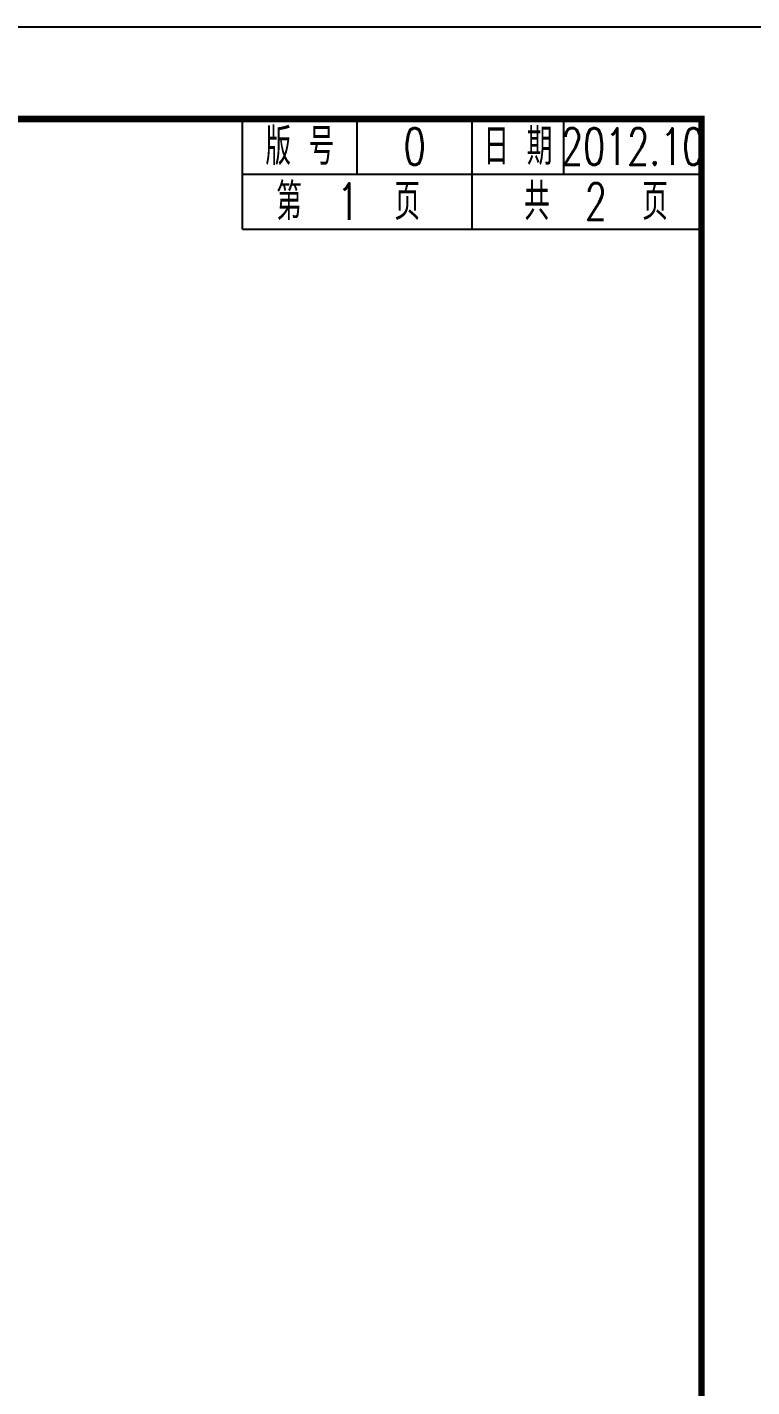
# Model space of a CAD drawing. Extents: x -1568 to -728, y -1287 to -990.
# Drawn here: x -1231.7 to -1152.7, y -1137.9 to -989.8 of the extents above; entities that cross this region are included whole.
import ezdxf
from ezdxf.enums import TextEntityAlignment as Align

# ---------------------------------------------------------------- set-up
doc = ezdxf.new("R2010")
doc.units = 0
doc.header["$LTSCALE"] = 5
doc.layers.get('0').update_dxf_attribs({"linetype": 'CONTINUOUS'})
doc.layers.add('图框', color=7, linetype='CONTINUOUS')
doc.styles.get("Standard").update_dxf_attribs({"font": 'simplex1.shx', "width": 0.7, "bigfont": 'hztxt.shx'})

# ---------------------------------------------------------------- blocks, each defined once
blk = doc.blocks.new('series')
at = {"width": 0.75}
for tag, height, p in [('页码', 4, (-35, -19)), ('图名', 5, (-220, -282)), ('图号', 5, (-20, -282))]:
    blk.add_attdef(tag, text='', height=height, dxfattribs=at).set_placement(p, align=Align.MIDDLE_CENTER)

msp = doc.modelspace()

# ---------------------------------------------------------------- linework, layer by layer
msp.add_lwpolyline([(-1148.20035, -1286.82642), (-1148.20035, -989.82642), (-1568.20035, -989.82642), (-1568.20035, -1286.82642)], close=True)
msp.add_lwpolyline([(-1148.20035, -1286.82642), (-1148.20035, -989.82642), (-1568.20035, -989.82642), (-1568.20035, -1286.82642)], close=True)
at = {"layer": '图框'}
for p, q in [((-1208.20035, -1011.82642), (-1208.20035, -999.82642)), ((-1195.70035, -1005.82642), (-1195.70035, -999.82642)), ((-1183.20035, -1005.82642), (-1183.20035, -999.82642)), ((-1173.20035, -1005.82642), (-1173.20035, -999.82642)), ((-1208.20035, -1005.82642), (-1158.20035, -1005.82642)), ((-1183.20035, -1011.82642), (-1183.20035, -1005.82642)), ((-1208.20035, -1011.82642), (-1158.20035, -1011.82642))]:
    msp.add_line(p, q, dxfattribs=at)
at = {"layer": '图框', "const_width": 0.7}
msp.add_lwpolyline([(-1158.20035, -999.82642), (-1538.20035, -999.82642), (-1538.20035, -1276.82642), (-1158.20035, -1276.82642), (-1158.20035, -999.82642)], dxfattribs=at)

# ---------------------------------------------------------------- block references
at = {"layer": '图框'}
ref = msp.add_blockref('series', (-1148.20035, -989.82642), dxfattribs=at)
ref.add_attrib('页码', '第  1  页     共  2  页', dxfattribs={"layer": '0', "height": 4, "width": 0.7}).set_placement((-1183.20035, -1008.82642), align=Align.MIDDLE_CENTER)

# ---------------------------------------------------------------- texts
at = {"layer": '图框', "width": 0.7}
for s, p in [('版 号', (-1201.95035, -1002.82642)), ('0', (-1189.45035, -1002.82642)), ('日 期', (-1178.20035, -1002.82642)), ('2012.10', (-1165.70035, -1002.82642))]:
    msp.add_text(s, height=4, dxfattribs=at).set_placement(p, align=Align.MIDDLE_CENTER)

doc.saveas('drawing.dxf')
